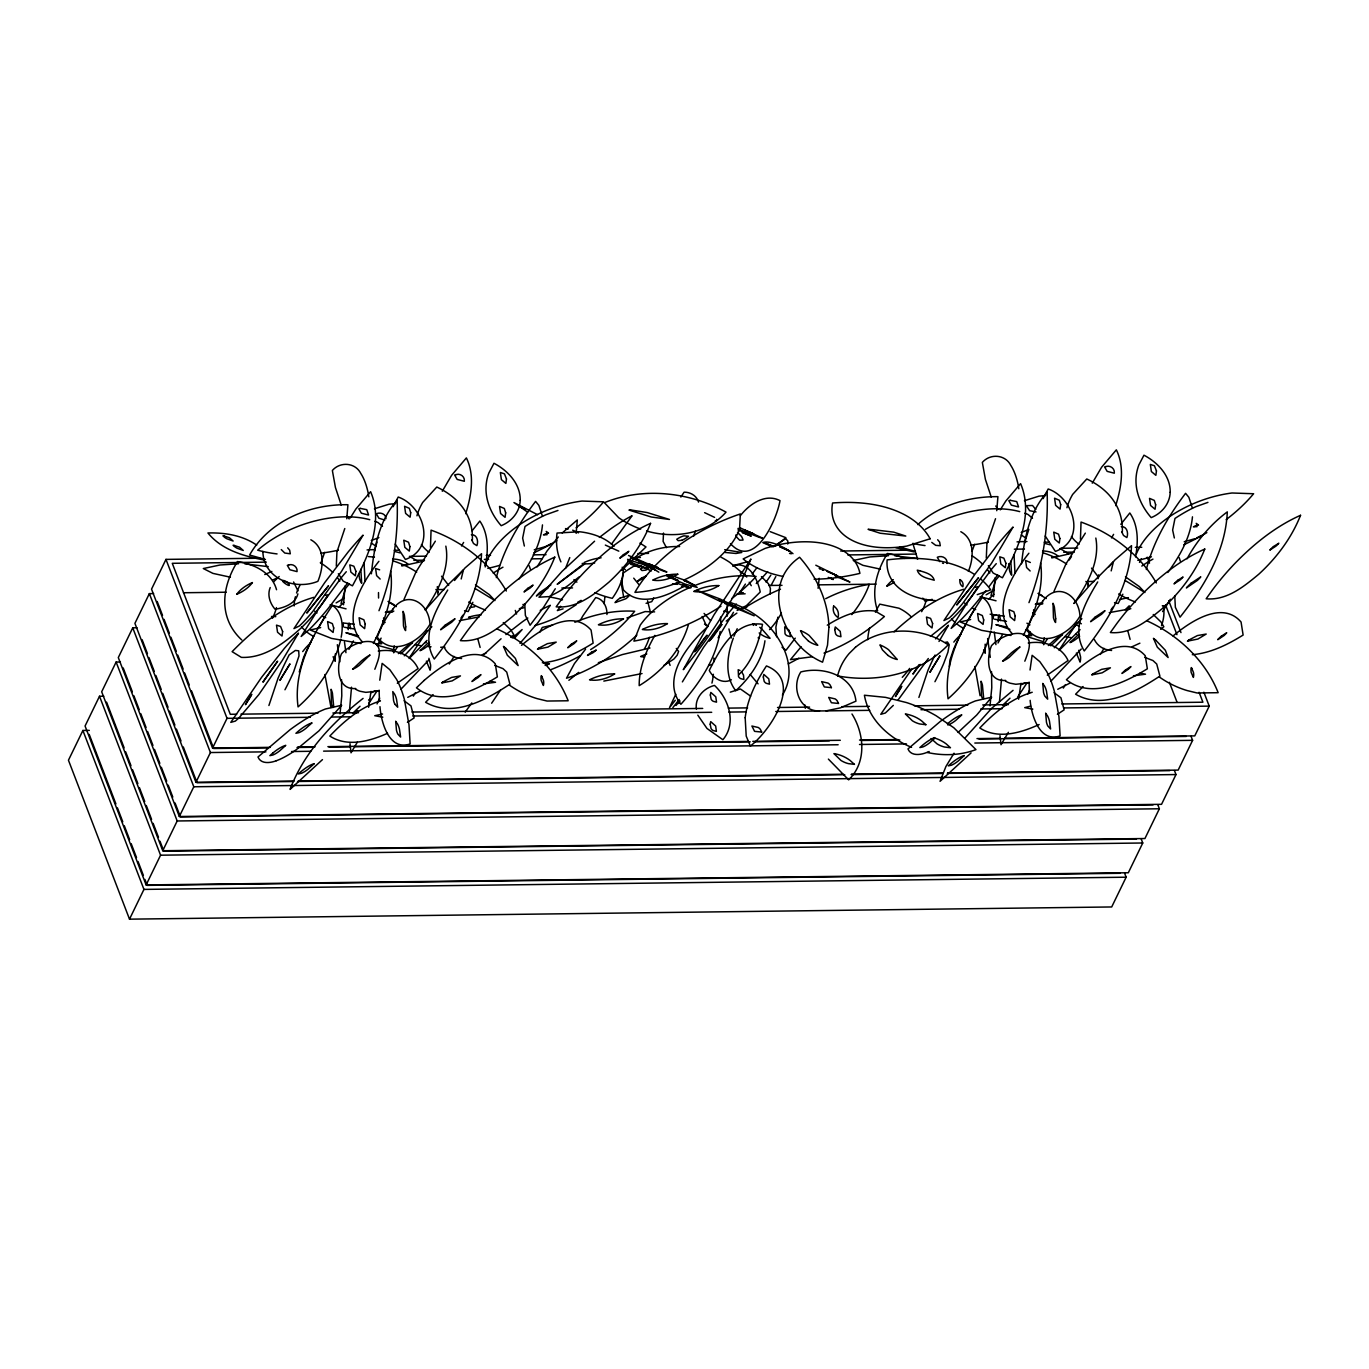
<?xml version="1.0" encoding="UTF-8"?>
<svg xmlns="http://www.w3.org/2000/svg" width="1369" height="1369" viewBox="0 0 1369 1369"><rect width="100%" height="100%" fill="white"/><g stroke="black" fill="none" stroke-linecap="round" stroke-linejoin="round"><path stroke-width="1.5" d="M379.11 690.164L379.453 701.373M1029.094 682.087L1029.437 693.313M437.875 594.266L437.31 586.634M1087.859 586.189L1087.927 582.698M333.711 706.626L332.427 693.125A18.225 7.838 89.3 0 0 331.093 689.274L331.503 703.803A12.749 5.493 89.3 0 0 332.992 707.568M378.563 598.031L378.494 592.572M983.695 698.549L982.412 685.065A18.225 7.838 89.3 0 0 981.06 681.214L981.487 695.726A12.749 5.493 89.3 0 0 982.412 698.395M524.755 603.763L525.371 615.365L530.06 625.257L543.613 607.271L555.284 588.756M1174.739 595.686L1175.355 607.288L1180.044 617.179C1203.933 586.942 1225.717 551.433 1227.291 511.886C1210.607 524.361 1197.002 540.533 1187.06 558.809M759.299 636.79L759.247 637.988L758.067 637.851M727.23 605.252L727.298 616.136M787.74 544.023L787.859 541.063L785.789 538.667L777.233 544.058M770.165 593.992L770.405 588.413L768.385 583.69L761.438 576.64M349.352 712.12L351.525 687.187M999.456 701.989L1001.509 679.11M819.192 578.317L818.097 588.328M343.516 604.756L345.039 586.069M993.5 596.679L995.023 577.992M348.41 623.853L348.188 629.654M998.395 615.793L998.172 621.594M346.768 518.765L347.931 504.733C309.736 503.963 269.043 520.768 249.586 555.027L265.432 559.476M996.752 510.688L997.915 496.656C969.115 496.382 939.374 505.041 917.726 524.601M371.375 573.799C374.028 547.994 379.042 520.117 397.147 500.369C398.499 537.846 392.424 575.682 378.973 610.711M1021.531 563.737C1024.337 538.599 1029.437 511.51 1047.131 492.292C1048.483 529.786 1042.408 567.605 1028.958 602.651M604.157 603.78L604.893 596.627M542.483 524.892C540.55 544.896 530.453 563.138 518.851 579.138M1192.467 516.832C1190.465 537.435 1179.838 556.122 1167.791 572.516M370.999 691.396L368.62 707.294M1020.983 683.319L1018.604 699.217M713.369 674.284L712.667 679.623A160.669 117.015 22.4 0 1 711.948 683.114M576.161 533.362L577.307 519.963L562.197 532.969M379.761 680.171L382.139 663.366L389.857 669.715L396.582 679.366A76.527 32.959 89.3 0 1 404.368 699.354L408.989 724.766L410.118 743.932C389.07 751.29 381.095 722.284 379.966 706.678M1030.036 670.006L1032.123 655.289L1039.841 661.655L1046.566 671.289A76.527 32.959 89.3 0 1 1054.352 691.277L1058.956 716.706L1060.102 735.872C1039.807 743.213 1031.422 715.542 1030.155 700.329M1128.621 609.667L1129.203 605.8L1125.164 609.855M341.155 637.252C343.397 626.232 342.661 612.234 332.359 605.406C312.474 634.976 293.034 669.989 298.066 706.883C318.31 689.035 334.395 665.591 340.864 639.169M991.139 629.192C993.381 618.155 992.645 604.174 982.343 597.346C962.458 626.899 943.019 661.912 948.05 698.806C968.294 680.958 984.379 657.531 990.848 631.092M663.52 533.054L663.109 541.422L666.446 547.668M393.297 651.866L394.238 645.843M1043.281 643.789L1044.222 637.783M720.162 631.485C715.833 659.345 699.319 683.627 680.906 704.265C660.577 678.425 688.042 644.183 707.773 626.66M485.208 566.954C488.22 551.741 488.99 534.423 479.834 521.059L472.117 530.778M1135.534 556.858C1138.289 542.244 1138.563 525.73 1129.819 512.981L1120.8 524.327M340.025 713.865L341.788 695.794L341.531 679.623M990.009 705.805L991.772 687.717L991.515 671.546M299.246 671.974L303.542 657.599A104.352 14.973 -56.3 0 1 314.117 635.37M764.946 640.778C762.276 660.525 750.075 677.535 735.752 690.746C724.115 675.687 727.127 654.776 733.339 638.108M268.906 705.514L278.044 678.254A168.9 24.248 -56.3 0 1 289.184 654.861L295.362 650.446L298.716 650.823L298.99 655.956L293.668 671.7A104.369 14.991 -56.3 0 1 284.957 689.771M918.89 697.454L928.028 670.177A168.9 24.248 -56.3 0 1 935.044 655.049M374.404 551.365L377.023 542.09M1024.388 543.288L1028.821 529.444A143.043 84.142 -21 0 1 1021.274 532.455M341.001 603.609L345.638 588.345A63.556 9.121 -56.3 0 1 349.437 583.827M496.348 577.615C503.33 549.619 518.252 524.224 535.587 501.396L538.873 505.383L542.466 516.301M990.985 595.549L995.622 580.285A63.556 9.121 -56.3 0 1 999.404 575.767M1146.332 569.555C1153.314 541.542 1168.236 516.147 1185.571 493.319L1188.857 497.306L1192.45 508.224M461.199 578.967L463.424 569.829L447.218 585.607L425.177 610.026C437.532 591.494 450.144 569.179 445.832 546.128M1111.183 570.89L1113.408 561.752L1089.245 585.932L1073.912 603.438M968.345 571.352C973.787 558.62 974.985 539.3 960.816 531.702M777.9 617.179L775.881 627.156L776.582 636.773M465.7 513.7C471.261 495.903 474.957 475.385 466.384 457.913L451.616 475.3L442.273 491.249M1115.684 505.64C1121.245 487.826 1124.942 467.325 1116.351 449.836L1101.6 467.24L1092.257 483.171M320.911 562.899L324.641 552.34M270.206 587.558C267.092 595.019 270.001 603.472 275.101 609.291C284.085 607.733 295.447 603.9 297.894 593.872M688.419 624.692C681.009 650.497 661.826 671.905 639.186 685.664C639.049 667.747 646.1 650.686 654.861 635.37M569.778 557.594L565.483 568.426M693.553 536.323L695.452 530.984M404.043 599.331L415.971 571.968L435.342 541.183M1054.027 591.254L1065.955 563.908L1085.326 533.123M972.024 551.142L974.625 544.28M733.972 636.26L737.189 628.73M344.783 528.537L336.928 551.981L336.312 566.167M995.537 518.714L986.912 543.904L986.296 558.09M377.04 703.94L379.624 698.122M1027.897 693.929L1029.608 690.062M393.125 506.701L398.208 497.033C424.168 506.154 436.643 548.267 405.412 559.459L395.23 544.092M1043.11 498.641L1048.192 488.973C1074.152 498.076 1086.627 540.207 1055.396 551.399L1045.214 536.015M675.79 694.22L669.509 707.67L675.276 700.243M89.31 730.396L82.893 730.481L68.45 760.223L129.507 919.164L1111.696 906.962L1126.139 877.204L1124.616 873.234M103.787 696.205L99.509 696.256L85.066 726.015L146.124 884.939L1128.313 872.755L1142.756 842.996L1141.233 839.026M120.404 661.997L116.125 662.048L101.682 691.79L162.74 850.731L1144.929 838.53L1159.372 808.771L1157.849 804.801M137.02 627.772L132.742 627.823L118.299 657.582L179.339 816.506L1161.545 804.322L1175.988 774.563L1174.465 770.593M153.619 593.564L149.358 593.616L134.915 623.357L195.955 782.298L294.181 781.083M259.922 558.227L165.974 559.391L151.531 589.149L212.571 748.073L270.223 747.354M129.507 919.164L143.95 889.405L82.893 730.481M146.124 884.939L160.567 855.197L99.509 696.256M162.74 850.731L177.183 820.972L116.125 662.048M179.339 816.506L193.799 786.764L132.742 627.823M195.955 782.298L210.415 752.539L149.358 593.616M212.571 748.073L227.032 718.331L165.974 559.391M1139.487 562.385L1141.301 558.672M1191.081 736.368L1192.604 740.338L1178.161 770.097L947.553 772.955M1203.881 692.218L1209.221 706.13L1194.761 735.889L1004.743 738.233M373.361 643.464C384.621 621.338 394.238 596.388 390.61 571.147M472.87 602.292L468.198 611.549L464.536 610.745M1023.345 635.404C1034.605 613.278 1044.222 588.328 1040.594 563.07M1122.854 594.214L1118.182 603.472L1114.52 602.668M653.715 597.928L651.781 601.624L646.065 603.318M348.924 649.385L353.442 640.949M998.001 643.002L1002.519 634.566M771.038 585.47L775.829 576.554M427.077 630.904L409.81 657.171M1077.061 622.827L1059.794 649.111M682.378 681.899L703.529 647.383L726.563 615.502A63.556 9.121 -56.3 0 1 736.419 604.054M537.076 566.886L547.035 550.988L558.312 536.99M318.104 628.474L325.086 616.392M966.086 623.853L964.101 627.31A104.352 14.973 -56.3 0 0 953.526 649.539L949.915 660.149L949.333 666.515M969.081 618.668L975.07 608.315M461.558 545.974L463.612 542.432M1111.542 537.914L1113.596 534.355M733.493 612.302L718.109 637.834M782.383 695.144C799.941 667.336 779.851 631.177 755.226 614.767A69.87 50.893 22.4 0 0 729.369 602.223M357.36 742.152L351.029 752.796L350.002 743.675M1008.388 732.312L1001.013 744.719L999.986 735.598M938.997 641.462L948.409 625.257A102.487 14.717 -56.3 0 0 935.592 638.895M1170.358 599.28L1162.589 611.584M350.276 517.927L355.837 509.08L370.605 491.676C384.09 523.215 367.594 558.004 352.449 585.829L343.157 581.106L338.348 573.748M1000.26 509.85L1005.821 501.003L1020.589 483.616C1034.074 515.155 1017.578 549.944 1002.433 577.769L993.141 573.029L988.332 565.688M393.69 652.808L397.061 647.503M1043.674 644.731L1047.045 639.426M377.228 690.678L368.62 703.717M1027.212 682.601L1017.595 697.129M928.319 658.506L898.064 700.004M954.022 753.207L945.928 766.486L940.058 781.323L971.1 752.882M500.489 690.113L491.642 703.221M680.872 497.05L684.089 492.173C690.421 492.053 696.735 495.8 698.532 502.081M678.459 703.495L679.64 701.715M1069.138 560.058L1071.482 556.55M447.731 590.039C435.736 609.581 420.574 636.825 434.281 659.037C458.17 628.782 479.954 593.273 481.529 553.726L464.912 568.049L454.525 580.49M1097.716 581.962C1085.72 601.504 1070.558 628.747 1084.265 650.959C1108.154 620.722 1129.938 585.213 1131.513 545.666L1114.896 559.972L1108.976 566.783M745.421 584.067L739.739 592.503L743.333 592.743M460.891 618.155L462.91 615.177M1110.875 610.078L1112.894 607.1M465.203 712.12L471.792 702.947M766.11 582.133L770.85 575.134M919.027 664.667L912.918 674.113L920.208 664.393M795.252 638.142L785.977 650.275L782.024 647.212M1074.1 603.404C1087.037 584.58 1100.163 561.718 1095.816 538.051M347.743 582.972L327.978 608.726A102.607 14.734 -56.3 0 1 308.607 630.134L301.146 636.482L318.327 609.171L341.223 577.752A63.539 9.121 -56.3 0 1 346.289 571.729M911.617 669.219L880.78 714.31L885.349 713.009L893.307 705.394M997.727 574.894L989.325 586.223M752.231 573.936L756.8 567.81M560.674 606.262L557.371 610.574L563.087 608.863M985.868 590.723L977.962 600.649A102.607 14.734 -56.3 0 1 958.591 622.056L951.13 628.405L968.311 601.094L991.207 569.675A63.539 9.121 -56.3 0 1 996.273 563.652M672.846 707.636L679.212 699.508M964.7 738.336L991.652 708.321L1013.06 690.335M378.905 561.307C362.58 581.722 340.385 618.258 362.255 641.753M1028.889 553.23C1012.564 573.662 990.369 610.18 1012.239 633.693M676.029 705.497L677.056 704.214A24.454 3.508 -56.3 0 1 679.931 700.842M431.868 626.728L404.3 655.819M585.59 649.146L574.432 663.589L566.509 678.22C587.198 671.477 606.159 660.2 623.237 646.818A263.55 240.294 28.2 0 0 636.876 635.096M1081.852 618.668L1054.284 647.742M611.43 544.246L632.084 515.754A118.316 35.714 -46.8 0 0 610.334 529.136L599.365 537.418M1081.27 649.009L1050.964 681.112M740.372 515.651C749.339 504.22 765.22 493.028 779.988 500.609C777.164 518.68 754.678 570.616 730.464 543.63M409.143 658.506L427.008 640.401M1059.127 650.429L1080.073 629.637M428.788 660.029L400.98 689.189M801.122 646.818L790.461 659.636L812.211 656.778M273.68 581.774L279.19 576.52M519.963 643.344L538.068 622.45L550.304 605.286A118.401 35.731 -46.8 0 0 540.225 610.386M311.208 642.147L306.143 647.4A160.669 117.015 22.4 0 0 302.703 651.593M961.192 634.087L956.127 639.323A160.669 117.015 22.4 0 0 953.817 642.112M433.117 694.613L425.605 702.28C453.413 718.366 486.235 699.747 509.918 684.175L506.735 672.111L502.971 668.62L494.688 665.402M1083.084 686.536L1075.589 694.22C1103.397 710.289 1136.219 691.67 1159.902 676.098L1156.719 664.033L1152.955 660.543L1144.672 657.342M322.468 759.607L290.074 789.4C303.969 752.454 332.41 722.421 363.076 698.395M514.453 638.211L522.137 629.535L512.246 637.971M738.781 674.712C752.522 661.484 758.631 642.472 762.516 624.315C735.41 620.037 719.444 650.087 709.262 670.468C713.181 678.305 722.883 684.432 731.388 679.777M398.328 653.612L404.283 648.239A28.373 8.556 -46.8 0 1 412.617 642.489L402.058 652.756A19.731 5.955 -46.8 0 1 400.587 653.817M482.932 655.46L501.071 638.758M1048.312 645.552L1054.267 640.162A28.373 8.556 -46.8 0 1 1062.601 634.429L1052.042 644.679A19.731 5.955 -46.8 0 1 1050.571 645.74M934.223 738.798L929.637 742.802A19.748 5.955 -46.8 0 1 922.843 746.944L919.848 747.56L922.809 744.993A28.39 8.573 -46.8 0 1 934.702 737.6M338.502 607.408L343.927 602.394M568.888 680.307L578.676 672.401M894.077 631.862C914.15 613.38 937.183 596.918 963.69 589.286M988.486 599.348L993.911 594.317M621.68 570.325L645.997 546.95L639.956 543.134M360.03 706.267L352.603 713.42A19.731 5.955 -46.8 0 0 357.805 710.614M1010.014 698.207L1002.587 705.36A19.731 5.955 -46.8 0 0 1006.386 703.461M584.837 563.84L557.183 584.306L583.861 563.703M429.695 644.303L426.666 646.784A19.731 5.955 -46.8 0 1 419.992 650.669L428.891 642.266M1079.679 636.226L1076.65 638.724A19.731 5.955 -46.8 0 1 1069.976 642.609L1078.875 634.206M594.591 541.2L562.197 571.232L538.958 597.192L548.456 596.627M272.825 753.053L269.864 755.637L272.859 755.021A19.748 5.955 -46.8 0 0 279.652 750.879L285.779 745.352A28.39 8.573 -46.8 0 0 272.825 753.053M579.104 576.931L568.511 585.23A73.31 22.126 -46.8 0 1 549.927 596.045M947.382 723.893L948.871 722.644A28.39 8.573 -46.8 0 1 961.808 714.926L955.682 720.47A19.748 5.955 -46.8 0 1 948.888 724.595L947.776 724.971M521.503 645.347C538.821 630.681 571.455 607.665 591.083 630.099L593.136 643.122C577.684 652.705 560.708 661.176 542.346 662.75M1173.062 635.952C1190.123 621.731 1222.141 600.016 1241.067 622.039L1243.12 635.045C1227.668 644.628 1210.692 653.116 1192.331 654.69M958.112 732.398L976.662 715.097L991.669 697.18L975.515 700.894A118.555 35.782 -46.8 0 0 940.144 721.566L907.972 748.929C910.915 756.27 920.293 754.986 926.248 752.693A73.361 22.144 -46.8 0 0 929.192 751.53M505.914 634.583L521.726 622.296A118.401 35.731 -46.8 0 1 527.835 618.035M510.671 637.372L513.854 634.805L511.938 631.622M1160.655 629.295L1163.838 626.745L1160.963 621.954L1153.246 614.493M775.573 546.094L785.892 537.692L770.165 531.634M930.424 636.397L951.044 619.986A172.562 172.443 84.3 0 0 972.178 595.601L978.048 586.805L974.557 587.233M407.414 722.387L414.14 717.938L410.957 705.874L404.095 700.791M1057.398 714.31L1064.124 709.861L1060.941 697.796L1054.079 692.731M576.246 604.704L556.447 617.556A88.54 52.073 -21 0 1 534.68 625.684M827.287 625.171C841.422 616.29 858.038 608.931 875.116 611.053L884.408 616.546C866.491 631.93 846.333 645.124 824.018 653.116M336.124 602.908L344.321 598.082M986.108 594.831L994.305 590.005M685.818 585.111C668.26 595.686 639.853 608.332 623.34 589.765L621.423 580.302M397.301 683.217L418.075 668.585C411.248 653.732 393.399 648.53 378.255 651.062M1047.285 675.139L1068.06 660.508C1061.232 645.672 1043.383 640.452 1028.239 643.002M371.701 692.594L375.038 690.746M1021.685 684.534L1025.022 682.686M419.77 691.277L407.757 697.351M1069.754 683.199L1057.741 689.274M663.708 665.539L673.856 659.071L677.159 655.255L678.596 651.439L676.286 648.427M271.849 571.455L264.765 574.535M546.659 533.294L543.442 534.868L547.104 534.697M1196.643 525.217L1193.426 526.791L1197.088 526.637M626.916 617.932L645.107 611.584L654.604 611.875M482.179 654.776L486.046 653.013M1132.163 646.698L1139.881 643.19M550.8 584.957L539.831 592.435A52.45 52.416 84.3 0 0 536.391 596.011L547.36 588.533A52.45 52.416 84.3 0 0 548.541 587.387M273.047 579.84L276.452 578.351M387.547 733.288C369.921 741.228 347.367 747.508 329.826 736.06C343.995 721.121 360.509 707.208 380.428 700.894M1039.139 724.526C1021.086 732.791 997.915 739.773 979.81 727.983C994.407 712.616 1011.537 698.276 1032.226 692.269M737.138 610.454L746.447 605.594L760.223 592.024C757.861 579.429 748.638 560.229 732.809 566.013M598.356 662.664L622.399 654.553L649.984 648.016M374.439 508.772L389.07 504.203L395.624 503.638M1024.423 500.712L1039.054 496.143L1045.608 495.578M1195 538.667L1184.219 541.765M977.226 594.642L990.711 589.834A143.043 84.142 -21 0 0 980.426 578.83M747.594 561.769L732.843 565.654M401.802 565.996L423.842 561.102M313.706 597.346C281.792 606.707 254.993 628.183 232.114 651.661L241.389 657.377C264.662 658.403 284.666 642.848 301.06 628.046A172.562 172.443 84.3 0 0 322.194 603.661L328.064 594.865L324.573 595.293M1051.786 557.919L1072.081 553.247M730.276 692.149L740.441 688.983L750.64 696.154M557.953 510.449L545.991 514.71A118.316 35.714 -46.8 0 0 524.994 526.5L522.65 538.12L524.361 546.026M1207.937 502.372L1195.976 506.633A118.316 35.714 -46.8 0 0 1174.978 518.44L1172.634 530.06L1174.345 537.966M1128.398 597.62L1119.483 599.571M276.264 760.753C270.309 763.046 260.931 764.347 257.988 756.989L290.16 729.643A118.555 35.782 -46.8 0 1 325.531 708.971L341.685 705.257L318.96 730.841L296.063 749.853A73.361 22.144 -46.8 0 1 276.264 760.753M459.248 620.705L479.15 616.906M1109.232 612.627L1130.845 608.709M932.203 599.348L925.085 601.231L922.792 598.15M642.027 673.548L603.815 681.095M945.346 642.386L947.399 641.958L949.23 644.748L947.947 652.123L943.652 663.623A104.369 14.991 -56.3 0 1 934.941 681.711M534.235 549.842L545.016 546.744A73.31 22.126 -46.8 0 0 551.399 543.561M320.654 627.584L310.267 630.031L331.503 638.399L361.091 643.55M970.638 619.507L960.251 621.971L981.487 630.322L1011.075 635.473M379.025 690.969L365.814 692.355L360.235 691.294A19.098 19.08 84.3 0 1 355.444 689.086M1029.009 682.891L1015.798 684.278L1010.219 683.217A19.098 19.08 84.3 0 1 1005.428 681.026M1014.326 549.191L1024.44 549.072M469.499 607.648L474.649 606.775M392.646 612.046L385.339 612.319A49.524 17.438 24.9 0 1 388.437 611.481L393.844 611.104M1042.63 603.969L1035.323 604.242A49.524 17.438 24.9 0 1 1038.421 603.404L1042.887 603.01M993.312 615.656L996.718 615.143M826.037 710.887L840.446 707.841L855.95 701.168C853.161 675.174 822.94 666.155 800.814 671.957C790.837 687.478 799.684 711.469 819.569 710.956M1030.617 706.079L1024.714 707.636L1032.808 709.125M552.614 625.051L542.312 627.43A157.213 47.453 -46.8 0 0 539.694 632.392M743.162 607.699L746.721 607.357M382.55 714.019L374.73 715.713L382.824 717.185M1036.042 511.955L1029.659 510.705L1026.305 505.674L1032.534 505.503L1035.785 509.422M736.813 594.197L745.147 593.804M375.482 643.978L381.746 643.721L376.133 637.68M1025.467 635.9L1031.73 635.644L1026.117 629.62M238.514 563.771L219.981 565.003L203.314 568.546L212.948 573.389L230.403 577.205M888.498 555.694L869.965 556.926L853.298 560.486L862.932 565.329L880.387 569.145M394.255 550.304L399.218 550.201M1044.239 542.227L1049.202 542.124M679.623 546.539C664.359 546.128 648.906 549.996 636.055 558.33L647.896 567.296M409.382 556.379L426.461 556.156M486.252 555.42L490.53 555.369M533.226 554.839L546.043 554.667M637.851 553.538L648.53 553.401M840.703 551.023L909.016 550.167M1060.616 548.284L1077.694 548.079M1135.346 547.36L1141.763 547.275M266.339 562.146L172.272 563.309L230.283 714.293L236.683 714.207M413.832 560.315L424.527 560.178M484.369 559.425L488.647 559.373M531.394 558.843L542.09 558.723M634.018 557.577L640.418 557.491M847.77 554.924L916.186 554.069M1063.679 552.237L1074.374 552.101M183.48 592.743L226.227 592.212M437.858 589.577L444.275 589.509M561.838 588.037L572.533 587.917M681.557 586.565L685.835 586.514M769.207 585.47L782.024 585.316M818.371 584.854L876.074 584.135M1087.705 581.517L1094.122 581.431M240.961 714.156L317.916 713.198M332.889 713.009L358.541 712.701M411.983 712.034L702.708 708.423M728.359 708.115L747.594 707.876M777.524 707.499L809.575 707.106M841.644 706.695L869.435 706.353M914.321 705.805L967.763 705.138M982.737 704.949L1008.388 704.624M1061.831 703.974L1202.906 702.211L1199.09 692.286M227.032 718.331L310.301 717.288M331.657 717.031L350.858 716.791M412.788 716.021L711.709 712.308M728.804 712.085L745.883 711.88M775.778 711.504L869.726 710.34M920.961 709.707L959.395 709.228M980.752 708.971L1002.108 708.697M1064.021 707.927L1209.221 706.13M297.98 747.012L315.058 746.807M327.875 746.653L748.518 741.416M752.779 741.365L840.326 740.287M859.544 740.047L897.978 739.568M976.987 738.593L1000.465 738.302M267.109 747.85L213.667 748.501L191.523 690.9M297.022 747.474L314.134 747.269M329.09 747.08L350.464 746.807M354.742 746.755L750.212 741.844M754.49 741.793L829.306 740.869M861.375 740.458L899.844 739.996M978.938 739.003L1186.29 736.436M210.415 752.539L265.928 751.855M291.546 751.53L310.763 751.29M323.58 751.136L838.153 744.753M859.51 744.479L906.483 743.897M974.814 743.042L1192.604 740.338M298.459 781.014L842.928 774.255M851.467 774.152L943.275 773.023M293.24 781.528L197.05 782.726L183.309 746.961M297.518 781.477L844.759 774.683M851.176 774.597L943.087 773.468M947.365 773.399L1169.691 770.644M193.799 786.764L1175.988 774.563M1153.074 804.869L180.434 816.934L175.095 803.038M177.183 820.972L1159.372 808.771M1136.458 839.077L163.818 851.159L160.002 841.233M160.567 855.197L1142.756 842.996M1119.842 873.302L147.202 885.367L144.909 879.411M143.95 889.405L1126.139 877.204M440.664 647.246L444.891 647.212M715.285 520.716L716.86 520.477L716.62 519.364M740.287 572.516L742.683 572.927M384.826 520.1L378.888 518.201L376.321 513.751C380.257 511.955 385.955 513.803 386.007 518.697M271.541 616.478L275.768 616.632M1133.429 675.824L1145.528 674.181L1140.018 673.103M483.445 683.884L495.544 682.258L490.034 681.163M1162.298 605.748L1166.542 605.937M1005.702 680.427C986.775 682.07 986.142 658.215 991.532 645.638C1006.112 630.322 1038.9 625 1026.699 656.059A97.216 29.331 -46.8 0 1 1024.816 661.193M355.735 688.504C336.791 690.147 336.158 666.275 341.548 653.697C356.128 638.382 388.916 633.077 376.715 664.119A97.216 29.331 -46.8 0 1 374.832 669.27M724.697 549.688L741.793 552.477L735.974 553.47L725.04 552.443M565.517 528.605L568.238 528.947M894.898 555.831L918.223 558.586M244.914 563.891L268.238 566.646M1121.331 526.654C1127.098 526.261 1128.586 533.26 1126.875 537.572L1123.521 535.467L1121.639 531.737M471.364 534.731C477.114 534.338 478.602 541.337 476.891 545.649L473.537 543.527L471.655 539.814M1004.213 616.153L990.129 614.202M354.229 624.213L344.081 623.083M427.83 646.527L431.03 646.767M368.398 556.567L374.456 557.132M627.567 559.322L649.933 566.766L658.831 572.191M994.579 619.216L1006.472 621.372M344.594 627.276L354.537 629.021M723.671 611.156L728.051 611.806M1065.116 636.688L1071.414 637.697M415.132 644.748L421.43 645.757M927.224 752.471C943.327 755.996 960.439 755.414 975.96 749.613L953.765 727.709L936.088 715.73A112.686 82.072 22.4 0 0 906.5 702.571L885.572 697.369L864.404 695.23C868.699 720.008 889.302 738.079 911.549 747.337M704.539 624.144L708.321 626.078M914.15 551.929L895.908 547.754M264.166 559.989C243.716 556.242 221.538 549.79 207.951 532.986C224.807 532.473 242.604 535.347 256.705 545.119M1111.577 650.515L1105.981 649.454A19.098 19.08 84.3 0 1 1094.361 639.58M461.593 658.575L456.014 657.514A19.098 19.08 84.3 0 1 444.377 647.64M980.136 596.679L996.05 600.803M330.151 604.756L346.066 608.863M915.416 551.399L899.57 546.95M1043.178 641.616L1025.535 636.14M395.162 650.155L378.956 645.689M646.579 531.001C673.77 538.992 706.661 534.218 726.015 512.126A112.737 82.106 22.4 0 0 696.136 499.634C666.309 490.786 633.368 490.804 604.379 502.697L618.788 517.79A69.87 50.893 22.4 0 0 640.675 529.084M789.519 553.384L791.316 553.812M672.47 583.896L677.45 584.341L676.457 582.355M942.488 563.155L943.515 563.429M628.525 555.489L666.908 571.951A44.167 1.951 24.2 0 1 662.75 570.839L630.476 557.251M1006.352 627.002L995.879 624.623L1009.928 629.364M358.524 635.764L345.895 632.7L357.942 636.842M1075.35 624.76L1078.943 625.958M572.67 530.179L578.522 532.849M750.725 535.946L742.186 532.404L751.239 536.1M738.421 528.708L740.116 529.29L738.131 528.366M651.473 570.89L627.721 560.862M284.187 580.61C277.377 579.258 294.814 590.621 287.541 582.527A5.014 1.763 24.9 0 0 285.146 581.038M641.993 562.214L644.337 563.053L635.302 559.356L641.993 562.214A73.31 22.126 -46.8 0 0 638.861 563.515M605.338 545.084L618.822 551.159M737.925 529.923L750.041 534.8M630.407 564.131L639.785 567.468L629.518 562.248M823.573 570.343L822.033 569.709M704.624 512.656L714.584 517.379M740.937 530.179L758.529 537.059A44.167 1.951 24.2 0 0 762.687 538.188L739.705 527.647M835.312 576.195L849.961 582.047L815.804 565.209M819.449 568.597L820.339 568.991M772.338 546.813L762.807 542.552C769.943 539.814 786.268 548.045 792.993 553.675M828.262 577.359L833.225 579.549L830.11 577.65M725.091 603.643L754.182 615.828L720.026 598.972L697.009 590.313L721.685 602.086M972.486 608.178L975.686 609.616M322.502 616.238L325.702 617.693M819.278 568.238L820.253 568.683M688.436 587.01L683.097 584.443L684.209 585.436A172.562 7.615 24.2 0 0 688.299 588.294M822.273 569.624L823.282 570.12M1078.07 622.176L1081.356 623.785M737.497 532.387L741.553 536.494A18.225 7.838 89.3 0 1 743.059 540.036L739.671 540.207L736.864 537.367A12.749 5.493 89.3 0 1 735.837 534.954M740.03 670.536L738.182 669.698L738.524 676.594A5.014 4.569 28.2 0 0 740.663 678.63L743.897 679.469L743.487 675.054L741.553 671.734M1030.138 570.976L1026.613 567.553L1025.569 560.434L1030.344 562.488M380.154 579.053L376.629 575.63L375.585 568.511L379.658 569.829M1026.921 623.186L1029.933 624.863M522.787 507.899L523.899 508.532A32.36 1.437 24.2 0 1 525.029 509.234L520.596 506.752A32.36 1.437 24.2 0 0 521.743 507.454L522.838 508.07M537.555 514.693L513.957 502.543L527.613 512.126M1125.455 576.862L1139.299 586.565L1144.895 592.503L1125.096 580.456M475.471 584.922L489.332 594.642L494.911 600.563L475.111 588.516M1021.223 534.971L1025.723 537.949M371.256 543.031L375.739 546.026M310.831 539.78C325.754 547.822 323.392 568.169 317.882 581.329C294.968 590.689 263.498 578.95 262.848 551.416M1038.181 593.325L1041.689 595.755A112.823 82.174 22.4 0 0 1046.275 598.561M388.197 601.402L391.705 603.832A112.823 82.174 22.4 0 0 396.291 606.621M964.597 603.096L967.01 604.858M314.613 611.173L317.043 612.936M1032.756 612.627L1035.135 614.407M382.772 620.705L385.151 622.484M622.142 567.245L625.359 569.709M759.179 632.974L760.77 634.206A18.824 13.707 22.4 0 0 770.062 638.313L761.352 628.474A26.969 19.645 22.4 0 0 759.761 627.344M937.679 539.745L939.647 542.107L940.281 545.735L935.711 545.341L931.776 542.398M287.695 547.822L289.663 550.184L290.296 553.795L284.769 553.042L281.278 549.585M503.262 622.57L510.979 630.031M1032.5 518.252L1027.999 514.47A88.54 52.073 -21 0 0 1024.816 513.221M382.516 526.329L378.015 522.547A88.54 52.073 -21 0 0 374.832 521.298M744.171 573.833L746.738 577.034M745.147 575.374L729.814 562.402A69.853 50.875 22.4 0 0 720.984 557.166M939.87 561.701L937.303 557.269C941.804 555.061 947.827 558.141 947.04 563.549M704.077 613.415L710.579 620.705M758.084 683.85L750.161 674.438M1098.64 577.307L1091.521 568.118M448.656 585.384L441.537 576.195M931.074 738.541L936.978 743.812A18.79 13.673 22.4 0 0 944.473 747.012L950.48 747.748L946.184 743.88A26.986 19.662 22.4 0 0 933.829 737.805M1085.891 581.431L1088.406 584.426M435.907 589.491L438.422 592.486M828.382 759.093L848.643 779.851C866.851 762.499 864.421 733.835 851.98 714.002M633.727 578.163L638.638 584.221M293.582 581.979L297.997 590.912M995.759 506.017L998.001 509.251M346.905 515.702L349.146 518.937M789.228 630.424L784.694 626.882L785.036 633.779A5.014 4.569 28.2 0 0 787.175 635.798L790.409 636.636L789.999 632.238M394.939 704.282L397.695 707.225L396.497 699.183A18.225 7.855 89.3 0 0 394.631 694.203L392.783 691.585L393.536 700.363A12.749 5.493 89.3 0 0 394.939 704.282M749.237 582.253L751.273 585.692M1156.309 582.937C1145.305 563.686 1128.826 547.942 1110.156 536.152A112.737 82.106 22.4 0 0 1081.048 522.068L1080.449 539.266M506.325 591.014C495.321 571.763 478.842 556.002 460.172 544.229A112.737 82.106 22.4 0 0 431.064 530.145L430.465 547.343M640.538 569.093L641.924 570.531L645.603 570.154A19.731 5.955 -46.8 0 0 646.801 569.658M917.521 558.877L912.832 543.339M697.814 715.166L707.003 728.479L722.883 739.739C736.898 723.208 728.821 698.874 714.498 685.424C703.957 688.025 694.613 697.728 696.41 709.125M702.126 616.495L706.267 625.325M991.31 497.238L985.406 479.39L982.343 462.397C990.198 453.31 1005.308 454.388 1010.818 465.443A47.624 20.501 89.3 0 1 1018.108 484.66L1018.81 488.767M341.326 505.315L335.422 487.467L332.359 470.474C340.214 461.387 355.324 462.465 360.834 473.503A47.624 20.501 89.3 0 1 368.124 492.737L368.826 496.844M623.768 597.517L621.44 584.717L623.34 572.995A73.31 22.126 -46.8 0 1 637.269 564.319M1078.892 650.224L1080.569 656.898A29.844 21.733 22.4 0 1 1080.09 662.134L1076.376 653.03M428.908 658.301L430.585 664.975A29.844 21.733 22.4 0 1 430.106 670.211L426.392 661.107M1168.767 600.837L1180.985 632.615M1147.205 557.183L1149.498 563.155M1165.515 604.876L1176.964 634.668M1169.383 682.31L1177.015 702.16M753.395 625.393L752.745 623.699A26.969 19.645 22.4 0 1 756.372 625.342M157.195 601.504L162.535 615.4M164.058 619.37L169.397 633.282M170.92 637.252L176.259 651.165M177.799 655.135L183.138 669.047M184.661 673.018L189.247 684.945M142.102 639.682L147.441 653.595M148.964 657.565L154.303 671.477M155.844 675.447L161.183 689.36M162.706 693.33L168.045 707.225M169.568 711.213L174.907 725.108M176.447 729.078L181.016 741.005M123.193 667.952L132.348 691.79M133.871 695.76L139.227 709.672M140.75 713.643L146.089 727.538M147.612 731.525L152.952 745.421M154.492 749.391L159.831 763.303M161.354 767.273L166.693 781.186M168.216 785.156L172.802 797.083M106.577 702.16L124.134 747.85M125.657 751.821L130.996 765.733M132.519 769.703L137.875 783.616M139.398 787.586L144.738 801.498M146.261 805.468L151.6 819.381M153.14 823.351L158.479 837.246M89.207 734.383L115.92 803.928M117.443 807.898L122.782 821.811M124.305 825.781L129.644 839.676M131.184 843.663L136.524 857.559M138.047 861.529L143.386 875.441M668.825 661.963L670.091 665.385M515.274 610.403L516.558 614.014M1179.205 557.713L1180.403 561.324M529.221 565.773L530.419 569.401M647.52 600.751L650.6 612.901M1127.748 630.681L1130.11 639.374M477.764 638.758L480.125 647.434M728.924 628.936L731.217 638.04M980.084 695.726L974.882 666.463M331.007 707.568L324.898 674.523M1010.818 561.273L1011.657 575.202L1011.041 574.261A12.749 5.493 89.3 0 1 1009.552 570.497L1008.662 563.737M1000.636 620.653L999.986 617.659A18.225 7.838 89.3 0 0 999.13 614.989M360.834 569.35L361.673 583.28L361.057 582.338A12.749 5.493 89.3 0 1 359.568 578.557L358.781 573.645M350.652 628.73L350.002 625.736A18.225 7.838 89.3 0 0 349.146 623.066M804.681 704.641L805.314 708.303M987.631 638.536L990.283 657.342M337.339 644.696L339.923 661.775M995.93 644.628L994.27 632.102M345.946 652.705L344.475 642.027M1014.053 554.975L1014.977 573.389M364.068 563.053L364.993 581.466M985.15 644.149L985.252 653.253L984.636 652.311A12.749 5.493 89.3 0 1 983.575 649.933M713.865 658.044L714.122 661.689M720.539 617.111L720.847 623.254M335.302 653.954L335.268 661.313L334.652 660.371A12.749 5.493 89.3 0 1 333.163 656.607M606.929 614.51C607.34 607.237 603.455 599.057 595.72 597.568L582.989 615.691A97.199 29.331 -46.8 0 0 580.285 620.533M1033.612 609.838L1033.732 615.93M383.628 617.915L383.748 624.007M993.261 614.852L993.329 618.822M343.277 622.929L343.345 626.899M1075.743 634.497A30.58 10.764 24.9 0 1 1076.701 634.241M1141.797 566.064A73.31 22.126 -46.8 0 1 1152.938 559.117M1063.319 688.111A156.905 47.35 -46.8 0 1 1065.424 684.62M1201.383 535.484A73.31 22.126 -46.8 0 1 1196.54 537.983M1226.145 519.621A143.043 84.142 -21 0 0 1253.61 493.747L1231.997 492.994A88.54 52.073 -21 0 0 1136.458 553.624M1206.842 532.644A143.043 84.142 -21 0 1 1183.74 544.759M1151.432 556.789A143.043 84.142 -21 0 1 1137.81 560.349M1079.046 544.263A88.54 52.073 -21 0 1 1071.431 536.562M1066.93 507.728A88.54 52.073 -21 0 1 1072.663 494.414L1086.781 478.979A143.043 84.142 -21 0 1 1122.323 532.267M926.437 599.502A88.54 52.073 -21 0 1 921.662 611.669M904.652 558.415A88.54 52.073 -21 0 0 887.42 553.487A143.043 84.142 -21 0 0 877.632 610.779M925.461 529.307A88.54 52.073 -21 0 1 1019.751 511.63M988.384 542.107A143.043 84.142 -21 0 1 970.963 545.153M925.033 545.581A143.043 84.142 -21 0 1 913.26 543.51M1042.596 550.92A34.054 20.039 -21 0 1 1058.203 556.259A23.786 13.998 -21 0 1 1051.768 556.824M963.126 628.114A88.54 52.073 -21 0 1 956.674 623.819M955.254 622.621A88.54 52.073 -21 0 1 951.489 618.737M1017.03 541.884A88.54 52.073 -21 0 1 1026.938 541.559M1044.581 543.425A88.54 52.073 -21 0 1 1049.903 544.759M1059.88 548.61A88.54 52.073 -21 0 1 1068.128 553.846M1163.308 605.731A88.54 52.073 -21 0 1 1161.511 625.719M1098.126 578.711A143.043 84.142 -21 0 1 1098.64 574.843M1196.181 523.352A34.054 20.039 -21 0 1 1198.508 525.114A23.786 13.998 -21 0 1 1196.318 525.439M972.024 555.78A143.043 84.142 -21 0 1 982.771 564.37M987.699 569.983A143.043 84.142 -21 0 1 989.838 572.961M1042.049 595.601A143.043 84.142 -21 0 1 1038.369 593.564M894.419 582.065A27.243 16.017 -21 0 1 886.701 586.24A27.243 16.017 -21 0 1 893.307 579.652M1103.979 648.341A161.046 117.289 22.4 0 1 1100.282 654.45M1135.414 601.966A69.87 50.893 22.4 0 1 1118.678 593.975M1042.511 552.648A69.853 50.875 22.4 0 1 1066.656 564.062M1030.19 631.965A99.543 72.489 22.4 0 1 1027.058 637.526M1159.423 677.039A69.905 50.91 22.4 0 0 1187.06 690.541L1197.054 692.971L1218.153 692.697C1208.125 667.216 1188.976 646.031 1166.114 631.263A112.823 82.174 22.4 0 0 1147.205 620.944M425.297 642.728A30.58 10.764 24.9 0 1 426.221 642.437M493.268 573.132A73.31 22.126 -46.8 0 1 502.953 567.194M413.335 696.171A156.905 47.35 -46.8 0 1 415.44 692.697M368.535 700.021A28.373 8.556 -46.8 0 1 369.835 699.285M576.161 527.681A143.043 84.142 -21 0 0 603.626 501.807L582.013 501.054A88.54 52.073 -21 0 0 485.02 565.5M556.858 540.721A143.043 84.142 -21 0 1 533.756 552.819M499.497 565.414A143.043 84.142 -21 0 1 487.826 568.409M429.062 552.34A88.54 52.073 -21 0 1 421.447 544.622M416.946 515.805A88.54 52.073 -21 0 1 422.679 502.474L436.797 487.039A143.043 84.142 -21 0 1 472.339 540.327M276.47 607.579A88.54 52.073 -21 0 1 272.465 618.206M276.538 589.731A88.54 52.073 -21 0 0 237.453 561.564A143.043 84.142 -21 0 0 241.8 639.99M369.767 519.69A88.54 52.073 -21 0 0 257.697 550.184A143.043 84.142 -21 0 0 277.068 553.915M378.871 537.555A143.043 84.142 -21 0 1 371.29 540.533M338.4 550.184A143.043 84.142 -21 0 1 320.979 553.23M392.612 558.98A34.054 20.039 -21 0 1 408.219 564.336A23.786 13.998 -21 0 1 401.784 564.901M313.142 636.191A88.54 52.073 -21 0 1 301.505 626.814M294.147 605.954A88.54 52.073 -21 0 1 295.413 596.747M296.543 592.982A88.54 52.073 -21 0 1 299.879 585.35M367.046 549.944A88.54 52.073 -21 0 1 374.866 549.636M394.597 551.502A88.54 52.073 -21 0 1 399.919 552.836M409.896 556.687A88.54 52.073 -21 0 1 418.144 561.906M546.197 531.429A34.054 20.039 -21 0 1 548.524 533.191A23.786 13.998 -21 0 1 546.334 533.516M320.295 562.762A143.043 84.142 -21 0 1 332.787 572.43M337.732 578.06A143.043 84.142 -21 0 1 339.854 581.038M393.981 604.619A143.043 84.142 -21 0 1 388.385 601.624M453.995 656.401A161.046 117.289 22.4 0 1 449.289 663.999M485.43 610.044A69.87 50.893 22.4 0 1 468.694 602.052M392.527 560.725A69.853 50.875 22.4 0 1 416.672 572.122M381.095 638.108A99.543 72.489 22.4 0 1 377.074 645.603M509.439 685.116A69.905 50.91 22.4 0 0 537.076 698.618L547.07 701.048L568.169 700.774C558.141 675.276 538.992 654.091 516.13 639.34A112.823 82.174 22.4 0 0 497.221 629.021M581.106 600.358A118.401 35.731 -46.8 0 1 577.598 602.309M640.538 569.093A28.373 8.556 -46.8 0 1 643.156 567.553M767.684 571.609A102.607 14.734 -56.3 0 1 756.27 583.536M684.363 579.84A88.54 52.073 -21 0 0 739.551 529.204L740.338 513.94A143.043 84.142 -21 0 0 634.925 592.383A88.54 52.073 -21 0 0 679.007 582.116M594.745 592.657A143.043 84.142 -21 0 0 612.285 598.339A88.54 52.073 -21 0 0 623.271 568.289M576.897 582.116A143.043 84.142 -21 0 1 573.936 579.6M560.914 561.889A143.043 84.142 -21 0 1 557.046 533.054L579.652 531.754A88.54 52.073 -21 0 1 614.014 546.385M825.644 598.715A88.54 52.073 -21 0 1 869.298 584.375A143.043 84.142 -21 0 1 851.826 614.613M935.369 600.597A88.54 52.073 -21 0 1 887.129 559.887A143.043 84.142 -21 0 1 973.992 574.107M909.683 668.397A88.54 52.073 -21 0 1 902.274 677.313M911.463 617.06A88.54 52.073 -21 0 0 898.988 608.23L879.754 604.14A143.043 84.142 -21 0 0 875.407 612.148M867.741 639.665A143.043 84.142 -21 0 1 869.572 628.046M814.11 579.19A143.043 84.142 -21 0 0 859.903 573.371A88.54 52.073 -21 0 0 765.151 548.387L743.145 558.928A143.043 84.142 -21 0 0 782.982 576.435M590.621 649.608A143.043 84.142 -21 0 0 634.651 611.276A88.54 52.073 -21 0 0 574.877 622.279M580.405 655.683A143.043 84.142 -21 0 1 551.228 669.509M646.784 653.92A34.054 20.039 -21 0 0 640.624 656.555A23.786 13.998 -21 0 0 644.508 656.966M781.408 613.072A88.54 52.073 -21 0 1 769.549 629.637M712.428 664.341A88.54 52.073 -21 0 1 708.748 665.471M691.379 586.89A88.54 52.073 -21 0 0 640.264 625.085L633.881 641.137A143.043 84.142 -21 0 0 720.95 606.227M694.973 585.436A88.54 52.073 -21 0 1 756.082 576.452A143.043 84.142 -21 0 1 731.953 598.441M584.187 562.471A34.054 20.039 -21 0 1 601.111 557.799M594.676 562.916A23.786 13.998 -21 0 1 582.184 563.429M726.254 621.115A143.043 84.142 -21 0 1 736.881 613.107M743.316 608.76A143.043 84.142 -21 0 1 780.501 589.2M549.209 596.935A143.043 84.142 -21 0 1 562.522 599.844M798.88 658.198A143.043 84.142 -21 0 1 788.27 663.862M523.779 607.768A23.786 13.998 -21 0 1 519.364 608.623M522.907 604.482A34.054 20.039 -21 0 1 524.857 604.585M481.306 614.767A34.054 20.039 -21 0 0 468.557 617.248A23.786 13.998 -21 0 0 470.097 617.898M545.153 665.471A23.786 13.998 -21 0 0 549.465 663.828A34.054 20.039 -21 0 0 544.041 662.921M649.368 637.269A99.561 72.506 22.4 0 1 644.388 648.957M690.815 587.934A112.823 82.174 22.4 0 1 677.193 583.16M395.709 721.395L396.462 730.19A12.749 5.493 89.3 0 0 397.866 734.109L400.621 737.052L399.44 729.01A18.225 7.855 89.3 0 0 397.575 724.03L395.709 721.395M1042.767 683.507L1043.52 692.303A12.749 5.493 89.3 0 0 1044.923 696.222L1047.679 699.165L1046.481 691.105A18.225 7.855 89.3 0 0 1044.615 686.143L1042.767 683.507M1045.694 713.335L1046.446 722.113A12.749 5.493 89.3 0 0 1047.85 726.032L1050.605 728.992L1049.424 720.933A18.225 7.855 89.3 0 0 1047.559 715.97L1045.694 713.335M710.34 695.024L711.161 699.285A5.014 4.569 28.2 0 0 713.3 701.322L716.535 702.16L715.782 696.821L710.819 692.406L710.34 695.024M710.203 724.235L711.041 728.496A5.014 4.569 28.2 0 0 713.163 730.533L716.398 731.371L715.662 726.032L710.699 721.617L710.203 724.235M763.32 677.022L764.159 681.283A5.014 4.569 28.2 0 0 766.281 683.319L769.515 684.158L768.779 678.819L763.816 674.404L763.32 677.022M834.765 629.569L835.603 633.847A5.014 4.569 28.2 0 0 837.725 635.883L840.96 636.722L840.224 631.366L835.261 626.951L834.765 629.569M405.703 626.831L405.583 630.579L404.95 629.637A12.749 5.493 89.3 0 1 403.479 625.873L403.051 611.344A18.225 7.838 89.3 0 1 404.403 615.194L405.703 626.831M1055.687 618.754L1055.567 622.501L1054.934 621.56A12.749 5.493 89.3 0 1 1053.463 617.795L1053.035 603.267A18.225 7.838 89.3 0 1 1054.387 607.117L1055.687 618.754M828.929 627.207L827.526 645.124L822.564 662.185C783.752 646.014 758.939 585.042 799.582 557.269C816.643 576.503 828.262 601.248 828.929 627.207M282.63 631.571L282.031 636.037L277.548 632.256L276.487 625.137L280.577 626.454L282.63 631.571M333.711 627.995L333.112 632.461L328.628 628.679L327.585 621.56L332.359 623.614L333.711 627.995M355.923 571.335L355.324 575.819L350.84 572.037L349.797 564.901L353.869 566.218L355.923 571.335M365.232 624.178L364.633 628.662L360.15 624.88L359.089 617.744L363.88 619.798L365.232 624.178M410.7 512.708L410.101 517.191L405.618 513.392L404.574 506.273L409.348 508.327L410.7 512.708M409.896 546.625L409.297 551.091L404.813 547.309L403.752 540.19L408.544 542.244L409.896 546.625M506.479 478.945L505.88 483.411L501.396 479.629L500.352 472.493L504.425 473.828L506.479 478.945M505.674 512.845L505.075 517.328L500.592 513.546L499.531 506.41L504.322 508.464L505.674 512.845M932.614 623.494L932.015 627.96L927.532 624.178L926.471 617.06L930.561 618.377L932.614 623.494M983.695 619.917L983.096 624.401L978.613 620.619L977.569 613.483L982.343 615.537L983.695 619.917M1005.907 563.258L1005.308 567.741L1000.825 563.96L999.781 556.824L1003.853 558.158L1005.907 563.258M1015.216 616.118L1014.617 620.585L1010.134 616.803L1009.073 609.684L1013.864 611.738L1015.216 616.118M1060.684 504.631L1060.085 509.114L1055.602 505.332L1054.558 498.196L1059.332 500.25L1060.684 504.631M1059.88 538.547L1059.281 543.031L1054.797 539.232L1053.736 532.113L1058.528 534.167L1059.88 538.547M1156.463 470.868L1155.864 475.334L1151.38 471.552L1150.336 464.433L1154.409 465.751L1156.463 470.868M1155.658 504.785L1155.06 509.251L1150.559 505.469L1149.515 498.35L1154.307 500.404L1155.658 504.785M745.181 717.767L746.208 736.094L750.349 746.071C770.045 730.926 804.031 680.804 766.452 665.933C756.099 681.557 747.44 698.943 745.181 717.767M520.203 500.335C519.844 511.903 511.698 521.486 501.191 525.696C492.292 515.463 485.978 502.423 485.978 488.665A44.167 44.15 84.3 0 1 488.904 472.938L493.987 463.27C507.728 470.525 520.579 483.839 520.203 500.335M1170.187 492.258C1169.828 503.826 1161.682 513.409 1151.175 517.619C1142.276 507.386 1135.962 494.363 1135.962 480.587A44.167 44.15 84.3 0 1 1138.888 464.861L1143.971 455.192C1157.695 462.448 1170.563 475.762 1170.187 492.258M666.874 575.237L667.045 576.315L684.859 584.033L697.215 587.438L687.358 581.14L671.905 575.716L666.874 575.237M750.811 559.236C735.067 599.571 710.34 636.089 683.285 669.681L714.019 614.801L750.811 559.236M554.787 557.132C545.872 579.737 530.915 599.622 513.084 615.999C498.196 628.371 481.015 642.523 460.378 640.624L466.897 631.503A280.234 280.063 84.3 0 1 488.819 605.611C507.865 585.949 529.649 568.34 554.787 557.132M650.566 523.352C641.65 545.974 626.677 565.842 608.863 582.219C593.958 594.591 576.794 608.76 556.156 606.843L562.676 597.74A280.234 280.063 84.3 0 1 584.597 571.831C603.643 552.169 625.428 534.577 650.566 523.352M1204.771 549.055C1195.856 571.66 1180.882 591.545 1163.068 607.922C1148.163 620.294 1130.999 634.463 1110.362 632.546L1116.882 623.443A280.234 280.063 84.3 0 1 1138.803 597.534C1157.849 577.872 1179.633 560.28 1204.771 549.055M1300.55 515.292C1291.634 537.897 1276.661 557.782 1258.847 574.159C1243.942 586.531 1226.778 600.683 1206.14 598.783L1212.66 589.663A280.234 280.063 84.3 0 1 1234.581 563.771C1253.628 544.092 1275.412 526.5 1300.55 515.292M280.611 679.092L279.909 680.393L289.988 663.879L280.611 679.092M930.595 671.015L929.893 672.316L939.973 655.802L930.595 671.015M362.956 535.313L341.514 571.403L312.817 611.395A63.573 9.121 -56.3 0 1 299.298 626.009L293.941 628.611L324.761 582.561L348.068 552.083A102.487 14.717 -56.3 0 1 362.956 535.313M1012.94 527.236L991.498 563.343L962.801 603.318A63.573 9.121 -56.3 0 1 949.282 617.932L943.926 620.551L974.745 574.484L998.052 544.006A102.487 14.717 -56.3 0 1 1012.94 527.236M298.425 633.317L282.236 660.543L258.792 694.631L239.062 717.818L235.365 721.087L230.796 722.37L261.633 677.279L284.324 648.461A102.487 14.717 -56.3 0 1 298.425 633.317M247.857 700.415L247.344 701.287A19.371 2.789 -56.3 0 0 245.462 704.659L249.877 697.711A19.371 2.789 -56.3 0 0 251.759 694.34L247.857 700.415M263.738 680.838L262.934 682.19L277.633 661.193L263.738 680.838M897.842 692.338L897.328 693.227A19.371 2.789 -56.3 0 0 895.446 696.599L899.861 689.651A19.371 2.789 -56.3 0 0 901.743 686.28L897.842 692.338M706.969 635.353L697.899 648.102A17.044 2.447 -56.3 0 1 695.161 651.079L694.408 651.781L703.238 639.648A24.454 3.508 -56.3 0 1 706.969 635.353M721.805 624.572L712.736 637.338A17.044 2.447 -56.3 0 1 709.998 640.316L709.245 641L718.075 628.884A24.454 3.508 -56.3 0 1 721.805 624.572M307.717 611.721L306.793 613.072L328.509 585.778L307.717 611.721M957.701 603.643L956.777 604.995L978.493 577.701L957.701 603.643M392.715 609.291L388.454 614.818A120.626 51.936 89.3 0 0 377.245 637.167C392.783 657.257 419.992 641.856 429.986 624.196C428.822 602.497 407.055 589.594 392.715 609.291M1042.682 601.213L1038.438 606.741A120.626 51.936 89.3 0 0 1027.229 629.107C1042.767 649.18 1069.976 633.779 1079.97 616.136C1078.806 594.437 1057.039 581.517 1042.682 601.213M369.835 655.101L359.277 665.351A19.731 5.955 -46.8 0 1 352.603 669.236L361.502 660.851A28.373 8.556 -46.8 0 1 369.835 655.101M1019.819 647.041L1009.261 657.291A19.731 5.955 -46.8 0 1 1002.587 661.176L1011.486 652.773A28.373 8.556 -46.8 0 1 1019.819 647.024M311.824 723.02L305.698 728.53A19.748 5.955 -46.8 0 1 298.904 732.672L295.909 733.288L298.887 730.721A28.39 8.573 -46.8 0 1 311.824 723.003M314.237 763.662L308.111 769.19A19.748 5.955 -46.8 0 1 301.317 773.331L298.322 773.947L301.3 771.363A28.39 8.573 -46.8 0 1 314.237 763.662M964.221 755.585L958.095 761.113A19.748 5.955 -46.8 0 1 951.301 765.254L948.306 765.87L951.284 763.303A28.39 8.573 -46.8 0 1 964.221 755.585M855.454 647.28L849.242 653.424A99.561 72.523 22.4 0 0 837.588 675.91C876.417 683.114 920.31 674.267 948.152 644.816C920.961 626.095 881.311 626.146 855.454 647.28M424.133 680.444L416.45 687.803C440.818 707.379 474.461 690.917 497.358 676.885L495.304 663.879C474.975 641 441.742 665.368 424.133 680.444M1074.117 672.367L1066.434 679.726C1090.802 699.302 1124.445 682.84 1147.342 668.808L1145.288 655.802C1124.959 632.923 1091.726 657.291 1074.117 672.367M445.25 625.12L444.052 626.215A52.45 52.416 84.3 0 0 440.613 629.774L451.582 622.296A52.45 52.416 84.3 0 0 455.021 618.737L445.25 625.12M1095.234 617.043L1094.036 618.138A52.45 52.416 84.3 0 0 1090.597 621.714L1101.566 614.236A52.45 52.416 84.3 0 0 1105.005 610.66L1095.234 617.043M1191.013 583.28L1189.815 584.375A52.45 52.416 84.3 0 0 1186.375 587.934L1197.345 580.456A52.45 52.416 84.3 0 0 1200.784 576.897L1191.013 583.28M527.715 588.413L526.945 589.064A32.36 32.343 84.3 0 0 524.053 591.973L530.162 587.986A32.36 32.343 84.3 0 0 533.054 585.076L527.715 588.413M442.872 681.984L441.691 682.994L452.129 680.889L460.463 675.892L451.65 677.415L442.872 681.984M475.625 677.98L474.872 678.63A32.36 32.343 84.3 0 0 471.963 681.54L478.072 677.552A32.36 32.343 84.3 0 0 480.964 674.626L475.625 677.98M623.494 554.65L622.724 555.284A32.36 32.343 84.3 0 0 619.832 558.21L625.941 554.223A32.36 32.343 84.3 0 0 628.833 551.296L623.494 554.65M538.65 648.221L537.469 649.231L547.908 647.126L556.225 642.112L547.429 643.652L538.65 648.221M571.403 644.2L570.651 644.85A32.36 32.343 84.3 0 0 567.741 647.777L573.851 643.772A32.36 32.343 84.3 0 0 576.743 640.863L571.403 644.2M1177.699 580.336L1176.929 580.986A32.36 32.343 84.3 0 0 1174.037 583.913L1180.146 579.908A32.36 32.343 84.3 0 0 1183.038 576.999L1177.699 580.336M1092.856 673.924L1091.675 674.934L1102.113 672.829L1110.43 667.815L1101.634 669.355L1092.856 673.924M1125.609 669.903L1124.856 670.553A32.36 32.343 84.3 0 0 1121.947 673.462L1128.056 669.475A32.36 32.343 84.3 0 0 1130.948 666.566L1125.609 669.903M1273.478 546.573L1272.708 547.224A32.36 32.343 84.3 0 0 1269.816 550.133L1275.908 546.145A32.36 32.343 84.3 0 0 1278.817 543.219L1273.478 546.573M1188.634 640.144L1187.453 641.154L1197.892 639.049L1206.209 634.052L1197.413 635.575L1188.634 640.144M1221.388 636.14L1220.635 636.79A32.36 32.343 84.3 0 0 1217.726 639.699L1223.835 635.712A32.36 32.343 84.3 0 0 1226.727 632.786L1221.388 636.14M620.037 598.15L618.891 598.92A29.844 21.733 22.4 0 0 615.023 602.634L625.804 598.766A29.844 21.733 22.4 0 0 629.672 595.053L620.037 598.15M641.633 578.043L640.88 578.522A30.58 27.876 28.2 0 0 637.338 581.38L642.557 578.813A30.58 27.876 28.2 0 0 646.117 575.973L641.633 578.043M591.802 652.123L591.049 652.602A30.58 27.876 28.2 0 0 587.506 655.443L592.726 652.893A30.58 27.876 28.2 0 0 596.285 650.035L591.802 652.123M681.813 540.293L678.134 540.669L676.748 539.249A28.373 8.556 -46.8 0 1 683.935 535.844L688.556 536.272A19.731 5.955 -46.8 0 1 681.813 540.293M930.15 538.77L906.808 546.077A88.54 52.073 -21 0 1 832.592 502.988A143.043 84.142 -21 0 1 930.15 538.77M456.031 474.598L454.611 474.975L457.16 479.424L464.348 481.272C464.998 476.652 460.343 473.092 456.031 474.598M360.252 508.378L358.832 508.755L361.382 513.204L368.569 515.035L366.772 509.679L360.252 508.378M288.739 564.952L287.319 565.329L289.886 569.778L297.056 571.609C297.723 567.006 293.069 563.446 288.739 564.952M1106.015 466.538L1104.595 466.915L1107.145 471.364L1114.332 473.195C1114.982 468.574 1110.327 465.032 1106.015 466.538M1010.236 500.301L1008.816 500.678L1011.366 505.127L1018.553 506.958L1016.756 501.619L1010.236 500.301M831.411 687.649L824.326 686.947L821.64 681.625L828.005 683.097A7.119 6.486 28.2 0 1 830.127 685.013L831.411 687.649M838.478 703.444L831.394 702.742L828.707 697.42L835.073 698.892A7.119 6.486 28.2 0 1 837.195 700.808L838.478 703.444M761.677 732.056L754.593 731.354L751.906 726.032L758.272 727.504A7.119 6.486 28.2 0 1 760.394 729.437L761.677 732.056M630.493 509.901L628.97 510.089L651.268 517.003L669.475 519.467L647.161 512.554L630.493 509.901M925.855 724.714L919.848 723.979A18.79 13.673 22.4 0 1 912.353 720.779L905.354 713.951L907.288 714.31A26.986 19.662 22.4 0 1 921.577 720.847L925.855 724.714M854.427 764.364L848.421 763.628A18.79 13.673 22.4 0 1 840.925 760.428L833.926 753.6L835.86 753.96A26.986 19.662 22.4 0 1 850.149 760.497L854.427 764.364M873.131 529.683L868.066 529.307L880.13 533.226L905.799 536.066L893.735 532.147L873.131 529.683M224.14 536.032L222.942 535.827L224.738 537.435A7.119 2.498 24.9 0 0 227.1 538.856L233.124 541.029L229.427 537.777L224.14 536.032M234.287 545.478L233.089 545.273L234.886 546.864A7.119 2.498 24.9 0 0 237.248 548.302L243.271 550.475L239.575 547.224L234.287 545.478M919.797 570.753L917.281 570.171C919.301 577.188 928.199 578.454 934.24 580.216C932.683 574.005 925.068 572.464 919.797 570.753M744.907 530.231L753.566 533.824L744.907 530.231M765.014 542.963L773.69 546.573L765.014 542.963M649.128 563.994L657.787 567.605L649.128 563.994M646.784 566.27L655.46 569.88L646.784 566.27M639.699 565.585L648.358 569.196L639.699 565.585M669.236 576.743L677.912 580.336L669.236 576.743M779.782 546.676L789.708 551.125L779.782 546.676M827.252 571.335L837.195 575.784L827.252 571.335M684.004 580.456L693.929 584.888L684.004 580.456M718.571 599.947L728.496 604.379L718.571 599.947M731.491 605.098L741.416 609.547L731.491 605.098M887.951 655.409L882.406 649.864L879.925 644.919A26.969 19.645 22.4 0 1 888.532 649.693L897.225 659.516A18.824 13.707 22.4 0 1 887.951 655.409M808.531 641.154L802.987 635.61L800.506 630.647A26.969 19.645 22.4 0 1 809.113 635.421L817.823 645.244A18.824 13.707 22.4 0 1 808.531 641.154M1155.641 640.093L1153.434 638.33L1157.318 647.161L1168.116 657.531L1165.378 650.309L1155.641 640.093M505.657 648.17L503.45 646.39L507.334 655.238L518.132 665.591L515.394 658.386L505.657 648.17M1191.783 668.346L1191.287 667.576A18.379 13.382 22.4 0 0 1191.201 672.538L1193.374 677.398A18.379 13.382 22.4 0 0 1193.46 672.436L1191.783 668.346M541.799 676.423L541.303 675.653A18.379 13.382 22.4 0 0 541.217 680.615L543.39 685.458A18.379 13.382 22.4 0 0 543.476 680.513L541.799 676.423M236.717 594.317A27.243 16.017 -21 0 0 252.426 582.561A27.243 16.017 -21 0 0 236.717 594.317M677.775 574.227A34.054 20.039 -21 0 0 652.705 580.097A23.786 13.998 -21 0 0 677.775 574.227M667.422 623.614A34.054 20.039 -21 0 0 642.352 629.483A23.786 13.998 -21 0 0 667.422 623.614M718.811 585.59A34.054 20.039 -21 0 0 693.741 591.459A23.786 13.998 -21 0 0 718.811 585.59M614.613 673.942A34.054 20.039 -21 0 0 589.543 679.811A23.786 13.998 -21 0 0 614.613 673.942M960.097 579.6A17.027 10.011 -21 0 0 962.852 586.788A17.027 10.011 -21 0 0 960.097 579.6M833.635 606.005A27.243 16.017 -21 0 0 838.033 617.522A27.243 16.017 -21 0 0 833.635 606.005M623.477 618.874A34.054 20.039 -21 0 0 598.407 624.743A23.786 13.998 -21 0 0 623.477 618.874"/></g></svg>
